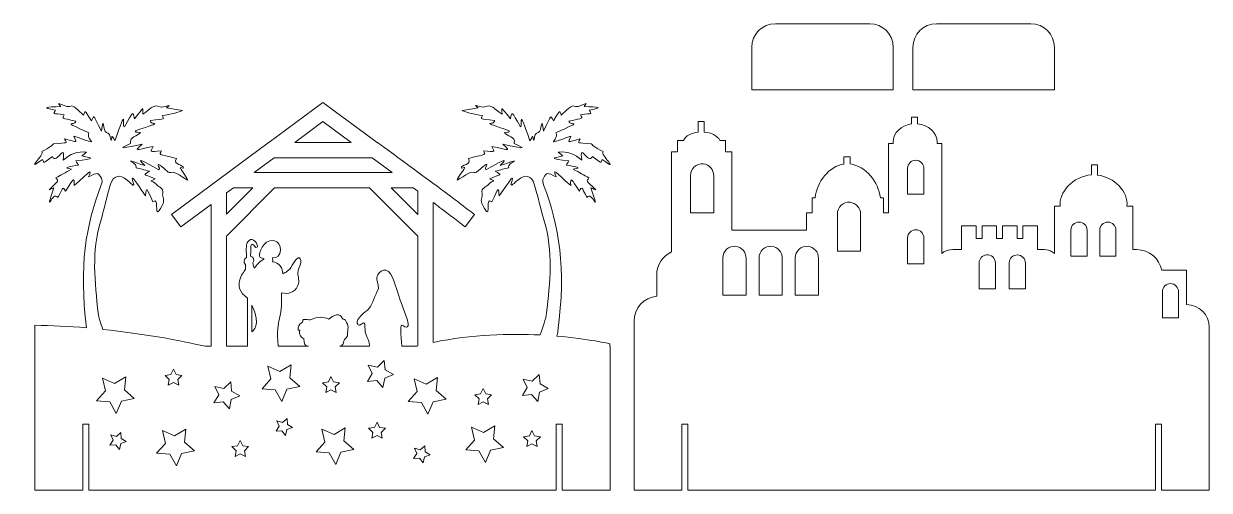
# Model space of a CAD drawing. Header units: inches. Extents: x 1253 to 1881, y -254 to -7.
import ezdxf

# ---------------------------------------------------------------- set-up
doc = ezdxf.new("R2010")
doc.units = ezdxf.units.IN
doc.header["$MEASUREMENT"] = 0
doc.layers.add('_U+0421_U+043B_U+043E_U+0439 1', color=7, linetype='Continuous')

# ---------------------------------------------------------------- blocks, each defined once
blk = doc.blocks.new('block 3')
at = {"layer": '_U+0421_U+043B_U+043E_U+0439 1', "color": 1, "lineweight": 5, "true_color": 0xff0000}
for points, knots in [([(1868.96, -155.72), (1868.96, -155.72), (1868.96, -137.56), (1868.96, -137.56), (1868.96, -137.56), (1855.78, -137.56), (1855.78, -137.56), (1854.61, -131.33), (1849.14, -126.62), (1842.57, -126.62), (1842.57, -126.62), (1840.57, -126.62), (1840.57, -126.62), (1840.57, -126.62), (1840.57, -103.61), (1840.57, -103.61), (1840.57, -103.61), (1837.4, -103.61), (1837.4, -103.61), (1838.26, -95.93), (1830.51, -88.21), (1821.86, -87.15), (1821.86, -87.15), (1821.86, -81.73), (1821.86, -81.73), (1821.86, -81.73), (1818.57, -81.73), (1818.57, -81.73), (1818.57, -81.73), (1818.57, -87.06), (1818.57, -87.06), (1808.71, -87.7), (1801.01, -96.53), (1802.04, -103.61), (1802.04, -103.61), (1799.06, -103.61), (1799.06, -103.61), (1799.06, -103.61), (1799.06, -128.66), (1799.06, -128.66), (1796.09, -126.31), (1793.44, -126.62), (1789.95, -126.62), (1789.95, -126.62), (1789.95, -114.02), (1789.95, -114.02), (1789.95, -114.02), (1782.27, -114.02), (1782.27, -114.02), (1782.27, -114.02), (1782.27, -120.72), (1782.27, -120.72), (1782.27, -120.72), (1779.13, -120.72), (1779.13, -120.72), (1779.13, -120.72), (1779.13, -114.02), (1779.13, -114.02), (1779.13, -114.02), (1771.45, -114.02), (1771.45, -114.02), (1771.45, -114.02), (1771.45, -120.72), (1771.45, -120.72), (1771.45, -120.72), (1768.3, -120.72), (1768.3, -120.72), (1768.3, -120.72), (1768.3, -114.02), (1768.3, -114.02), (1768.3, -114.02), (1760.62, -114.02), (1760.62, -114.02), (1760.62, -114.02), (1760.62, -120.72), (1760.62, -120.72), (1760.62, -120.72), (1757.47, -120.72), (1757.47, -120.72), (1757.47, -120.72), (1757.47, -114.02), (1757.47, -114.02), (1757.47, -114.02), (1749.79, -114.02), (1749.79, -114.02), (1749.79, -114.02), (1749.79, -126.62), (1749.79, -126.62), (1745.05, -126.62), (1742.32, -126.2), (1739.22, -128.62), (1739.22, -128.62), (1739.22, -70.47), (1739.22, -70.47), (1739.22, -70.47), (1736.76, -70.47), (1736.76, -70.47), (1736.77, -70.21), (1736.8, -69.94), (1736.8, -69.67), (1736.8, -64.66), (1732.29, -60.54), (1726.49, -59.98), (1726.49, -59.98), (1726.49, -56.56), (1726.49, -56.56), (1726.49, -56.56), (1723.2, -56.56), (1723.2, -56.56), (1723.2, -56.56), (1723.2, -60.05), (1723.2, -60.05), (1717.69, -60.83), (1713.5, -64.84), (1713.5, -69.67), (1713.5, -69.94), (1713.52, -70.21), (1713.55, -70.47), (1713.55, -70.47), (1711.1, -70.47), (1711.1, -70.47), (1711.1, -70.47), (1711.1, -107.1), (1711.1, -107.1), (1711.1, -107.1), (1708.31, -107.1), (1708.31, -107.1), (1708.31, -107.1), (1708.31, -99.18), (1708.31, -99.18), (1708.31, -99.18), (1706.72, -99.18), (1706.72, -99.18), (1705.86, -91.01), (1699.06, -82.27), (1690.75, -81.3), (1690.75, -81.3), (1690.75, -77.49), (1690.75, -77.49), (1690.75, -77.49), (1687.45, -77.49), (1687.45, -77.49), (1687.45, -77.49), (1687.45, -81.34), (1687.45, -81.34), (1679.3, -82.46), (1672.97, -91.1), (1672.17, -99.18), (1672.17, -99.18), (1670.58, -99.18), (1670.58, -99.18), (1670.58, -99.18), (1670.58, -107.1), (1670.58, -107.1), (1670.58, -107.1), (1667.58, -107.1), (1667.58, -107.1), (1667.58, -107.1), (1667.58, -116.35), (1667.58, -116.35), (1667.58, -116.35), (1627.97, -116.35), (1627.97, -116.35), (1627.97, -116.35), (1627.97, -74.84), (1627.97, -74.84), (1627.97, -74.84), (1624.73, -74.84), (1624.73, -74.84), (1624.73, -74.84), (1624.73, -68.81), (1624.73, -68.81), (1624.73, -68.81), (1621.64, -68.81), (1621.64, -68.81), (1620.37, -66.17), (1617.02, -64.7), (1613.43, -64.39), (1613.43, -64.39), (1613.43, -58.86), (1613.43, -58.86), (1613.43, -58.86), (1610.14, -58.86), (1610.14, -58.86), (1610.14, -58.86), (1610.14, -64.44), (1610.14, -64.44), (1606.7, -64.82), (1603.56, -66.27), (1602.35, -68.81), (1602.35, -68.81), (1599.25, -68.81), (1599.25, -68.81), (1599.25, -68.81), (1599.25, -74.84), (1599.25, -74.84), (1599.25, -74.84), (1596.01, -74.84), (1596.01, -74.84), (1596.01, -74.84), (1596.01, -127.87), (1596.01, -127.87), (1591.42, -130), (1588.23, -134.65), (1588.23, -140.04), (1588.23, -140.04), (1588.23, -151.21), (1588.23, -151.21), (1581.48, -151.92), (1576.21, -157.63), (1576.21, -164.56), (1576.21, -164.56), (1576.21, -177.8), (1576.21, -177.8), (1576.21, -177.8), (1576.21, -182.18), (1576.21, -182.18), (1576.21, -182.18), (1576.21, -254), (1576.21, -254), (1581.24, -254), (1590.06, -254), (1601.61, -254), (1601.61, -254), (1601.61, -219), (1601.61, -219), (1601.61, -219), (1604.79, -219), (1604.79, -219), (1604.79, -219), (1604.79, -254), (1604.79, -254), (1665.2, -254), (1792.16, -254), (1852.44, -254), (1852.44, -254), (1852.44, -219), (1852.44, -219), (1852.44, -219), (1855.61, -219), (1855.61, -219), (1855.61, -219), (1855.61, -254), (1855.61, -254), (1867.21, -254), (1876.04, -254), (1881.01, -254), (1881.01, -252.85), (1881.01, -170.2), (1881.01, -167.75), (1881.01, -161.11), (1875.61, -155.72), (1868.96, -155.72)], [0, 0, 0, 0, 1, 1, 1, 2, 2, 2, 3, 3, 3, 4, 4, 4, 5, 5, 5, 6, 6, 6, 7, 7, 7, 8, 8, 8, 9, 9, 9, 10, 10, 10, 11, 11, 11, 12, 12, 12, 13, 13, 13, 14, 14, 14, 15, 15, 15, 16, 16, 16, 17, 17, 17, 18, 18, 18, 19, 19, 19, 20, 20, 20, 21, 21, 21, 22, 22, 22, 23, 23, 23, 24, 24, 24, 25, 25, 25, 26, 26, 26, 27, 27, 27, 28, 28, 28, 29, 29, 29, 30, 30, 30, 31, 31, 31, 32, 32, 32, 33, 33, 33, 34, 34, 34, 35, 35, 35, 36, 36, 36, 37, 37, 37, 38, 38, 38, 39, 39, 39, 40, 40, 40, 41, 41, 41, 42, 42, 42, 43, 43, 43, 44, 44, 44, 45, 45, 45, 46, 46, 46, 47, 47, 47, 48, 48, 48, 49, 49, 49, 50, 50, 50, 51, 51, 51, 52, 52, 52, 53, 53, 53, 54, 54, 54, 55, 55, 55, 56, 56, 56, 57, 57, 57, 58, 58, 58, 59, 59, 59, 60, 60, 60, 61, 61, 61, 62, 62, 62, 63, 63, 63, 64, 64, 64, 65, 65, 65, 66, 66, 66, 67, 67, 67, 68, 68, 68, 69, 69, 69, 70, 70, 70, 71, 71, 71, 72, 72, 72, 73, 73, 73, 74, 74, 74, 75, 75, 75, 76, 76, 76, 77, 77, 77, 78, 78, 78, 79, 79, 79, 80, 80, 80, 81, 81, 81, 82, 82, 82, 83, 83, 83, 84, 84, 84, 84]), ([(1618.45, -107.1), (1618.45, -107.1), (1606.13, -107.1), (1606.13, -107.1), (1606.13, -107.1), (1606.13, -87.35), (1606.13, -87.35), (1606.13, -83.77), (1609.23, -80.88), (1612.89, -81.23), (1616.08, -81.54), (1618.45, -84.34), (1618.45, -87.54), (1618.45, -87.54), (1618.45, -107.1), (1618.45, -107.1)], [0, 0, 0, 0, 1, 1, 1, 2, 2, 2, 3, 3, 3, 4, 4, 4, 5, 5, 5, 5]), ([(1729.77, -97.33), (1729.77, -97.33), (1721.2, -97.33), (1721.2, -97.33), (1721.2, -97.33), (1721.2, -83.57), (1721.2, -83.57), (1721.2, -81.19), (1723.14, -79.26), (1725.54, -79.29), (1727.9, -79.31), (1729.77, -81.33), (1729.77, -83.69), (1729.77, -83.69), (1729.77, -97.33), (1729.77, -97.33)], [0, 0, 0, 0, 1, 1, 1, 2, 2, 2, 3, 3, 3, 4, 4, 4, 5, 5, 5, 5]), ([(1696.26, -127.42), (1696.26, -127.42), (1683.94, -127.42), (1683.94, -127.42), (1683.94, -127.42), (1683.94, -107.67), (1683.94, -107.67), (1683.94, -104.09), (1687.05, -101.2), (1690.7, -101.55), (1693.89, -101.86), (1696.26, -104.66), (1696.26, -107.86), (1696.26, -107.86), (1696.26, -127.42), (1696.26, -127.42)], [0, 0, 0, 0, 1, 1, 1, 2, 2, 2, 3, 3, 3, 4, 4, 4, 5, 5, 5, 5]), ([(1816.28, -130.07), (1816.28, -130.07), (1807.69, -130.07), (1807.69, -130.07), (1807.69, -130.07), (1807.69, -116.31), (1807.69, -116.31), (1807.69, -113.94), (1809.62, -112.03), (1811.98, -112.03), (1814.35, -112.03), (1816.28, -113.94), (1816.28, -116.31), (1816.28, -116.31), (1816.28, -130.07), (1816.28, -130.07)], [0, 0, 0, 0, 1, 1, 1, 2, 2, 2, 3, 3, 3, 4, 4, 4, 5, 5, 5, 5]), ([(1831.54, -130.07), (1831.54, -130.07), (1822.96, -130.07), (1822.96, -130.07), (1822.96, -130.07), (1822.96, -116.31), (1822.96, -116.31), (1822.96, -113.94), (1824.89, -112.03), (1827.25, -112.03), (1829.61, -112.03), (1831.54, -113.94), (1831.54, -116.31), (1831.54, -116.31), (1831.54, -130.07), (1831.54, -130.07)], [0, 0, 0, 0, 1, 1, 1, 2, 2, 2, 3, 3, 3, 4, 4, 4, 5, 5, 5, 5]), ([(1729.77, -134.14), (1729.77, -134.14), (1721.2, -134.14), (1721.2, -134.14), (1721.2, -134.14), (1721.2, -120.37), (1721.2, -120.37), (1721.2, -117.99), (1723.14, -116.07), (1725.54, -116.1), (1727.91, -116.13), (1729.77, -118.14), (1729.77, -120.5), (1729.77, -120.5), (1729.77, -134.14), (1729.77, -134.14)], [0, 0, 0, 0, 1, 1, 1, 2, 2, 2, 3, 3, 3, 4, 4, 4, 5, 5, 5, 5]), ([(1635.59, -150.73), (1635.59, -150.73), (1623.28, -150.73), (1623.28, -150.73), (1623.28, -150.73), (1623.28, -130.99), (1623.28, -130.99), (1623.28, -127.4), (1626.38, -124.52), (1630.04, -124.87), (1633.23, -125.18), (1635.59, -127.98), (1635.59, -131.18), (1635.59, -131.18), (1635.59, -150.73), (1635.59, -150.73)], [0, 0, 0, 0, 1, 1, 1, 2, 2, 2, 3, 3, 3, 4, 4, 4, 5, 5, 5, 5]), ([(1654.78, -150.73), (1654.78, -150.73), (1642.46, -150.73), (1642.46, -150.73), (1642.46, -150.73), (1642.46, -130.99), (1642.46, -130.99), (1642.46, -127.4), (1645.57, -124.52), (1649.23, -124.87), (1652.41, -125.18), (1654.78, -127.98), (1654.78, -131.18), (1654.78, -131.18), (1654.78, -150.73), (1654.78, -150.73)], [0, 0, 0, 0, 1, 1, 1, 2, 2, 2, 3, 3, 3, 4, 4, 4, 5, 5, 5, 5]), ([(1673.96, -150.73), (1673.96, -150.73), (1661.65, -150.73), (1661.65, -150.73), (1661.65, -150.73), (1661.65, -130.99), (1661.65, -130.99), (1661.65, -127.4), (1664.75, -124.52), (1668.41, -124.87), (1671.6, -125.18), (1673.96, -127.98), (1673.96, -131.18), (1673.96, -131.18), (1673.96, -150.73), (1673.96, -150.73)], [0, 0, 0, 0, 1, 1, 1, 2, 2, 2, 3, 3, 3, 4, 4, 4, 5, 5, 5, 5]), ([(1767.67, -147.43), (1767.67, -147.43), (1759.09, -147.43), (1759.09, -147.43), (1759.09, -147.43), (1759.09, -133.81), (1759.09, -133.81), (1759.09, -131.58), (1760.74, -129.63), (1762.96, -129.41), (1765.51, -129.17), (1767.67, -131.18), (1767.67, -133.68), (1767.67, -133.68), (1767.67, -147.43), (1767.67, -147.43)], [0, 0, 0, 0, 1, 1, 1, 2, 2, 2, 3, 3, 3, 4, 4, 4, 5, 5, 5, 5]), ([(1783.59, -147.43), (1783.59, -147.43), (1775.03, -147.43), (1775.03, -147.43), (1775.03, -147.43), (1775.03, -133.68), (1775.03, -133.68), (1775.03, -131.3), (1776.97, -129.37), (1779.37, -129.39), (1781.73, -129.42), (1783.59, -131.44), (1783.59, -133.8), (1783.59, -133.8), (1783.59, -147.43), (1783.59, -147.43)], [0, 0, 0, 0, 1, 1, 1, 2, 2, 2, 3, 3, 3, 4, 4, 4, 5, 5, 5, 5]), ([(1864.73, -162.67), (1864.73, -162.67), (1856.17, -162.67), (1856.17, -162.67), (1856.17, -162.67), (1856.17, -148.91), (1856.17, -148.91), (1856.17, -146.54), (1858.11, -144.6), (1860.51, -144.63), (1862.87, -144.65), (1864.73, -146.67), (1864.73, -149.03), (1864.73, -149.03), (1864.73, -162.67), (1864.73, -162.67)], [0, 0, 0, 0, 1, 1, 1, 2, 2, 2, 3, 3, 3, 4, 4, 4, 5, 5, 5, 5])]:
    blk.add_open_spline(points, degree=3, knots=knots, dxfattribs=at)
blk = doc.blocks.new('block 2')
at = {"layer": '_U+0421_U+043B_U+043E_U+0439 1'}
blk.add_blockref('block 3', (0, 0), dxfattribs=at)
blk = doc.blocks.new('block 5')
at = {"layer": '_U+0421_U+043B_U+043E_U+0439 1', "color": 1, "lineweight": 5, "true_color": 0xff0000}
for points in [[(1411.42, -58.83), (1426.42, -69.84), (1396.53, -69.84), (1411.42, -58.83)], [(1385.49, -78.01), (1437.54, -78.01), (1448.11, -85.78), (1374.99, -85.78), (1385.49, -78.01)], [(1360.31, -96.64), (1363.96, -93.94), (1374.24, -93.94), (1360.31, -107.87), (1360.31, -96.64)], [(1461.6, -95.69), (1461.6, -108), (1447.55, -93.94), (1459.23, -93.94), (1461.6, -95.69)], [(1392.27, -200.5), (1389.55, -206.95), (1386.08, -200.87), (1379.11, -200.28), (1383.82, -195.1), (1382.22, -188.29), (1388.6, -191.16), (1394.59, -187.54), (1393.82, -194.5), (1399.12, -199.08), (1392.27, -200.5)], [(1444.14, -194.73), (1443.2, -199.61), (1439.9, -195.9), (1434.96, -196.51), (1437.48, -192.22), (1435.37, -187.72), (1440.22, -188.79), (1443.85, -185.4), (1444.34, -190.34), (1448.69, -192.74), (1444.14, -194.73)], [(1304.61, -206.85), (1301.89, -213.3), (1298.43, -207.22), (1291.45, -206.63), (1296.16, -201.45), (1294.56, -194.64), (1300.95, -197.51), (1306.93, -193.89), (1306.17, -200.85), (1311.46, -205.43), (1304.61, -206.85)], [(1330.85, -192.72), (1332.23, -189.93), (1333.61, -192.72), (1336.69, -193.17), (1334.46, -195.34), (1334.99, -198.42), (1332.23, -196.97), (1329.47, -198.42), (1330, -195.34), (1327.77, -193.17), (1330.85, -192.72)], [(1418.41, -202.3), (1415.65, -200.85), (1412.9, -202.3), (1413.42, -199.23), (1411.19, -197.05), (1414.28, -196.6), (1415.65, -193.81), (1417.03, -196.6), (1420.12, -197.05), (1417.89, -199.23), (1418.41, -202.3)], [(1469.76, -207.2), (1467.05, -213.65), (1463.58, -207.57), (1456.6, -206.98), (1461.31, -201.8), (1459.72, -194.99), (1466.1, -197.87), (1472.09, -194.24), (1471.32, -201.2), (1476.62, -205.78), (1469.76, -207.2)], [(1526.22, -202.14), (1525.28, -207.02), (1521.98, -203.31), (1517.05, -203.92), (1519.56, -199.63), (1517.45, -195.13), (1522.31, -196.2), (1525.94, -192.8), (1526.42, -197.75), (1530.77, -200.15), (1526.22, -202.14)], [(1361.89, -210.9), (1358.59, -207.19), (1353.66, -207.8), (1356.17, -203.51), (1354.06, -199.01), (1358.92, -200.08), (1362.55, -196.68), (1363.03, -201.63), (1367.38, -204.03), (1362.83, -206.02), (1361.89, -210.9)], [(1494.95, -202.95), (1496.33, -200.16), (1497.71, -202.95), (1500.79, -203.4), (1498.56, -205.58), (1499.08, -208.65), (1496.33, -207.2), (1493.57, -208.65), (1494.1, -205.58), (1491.86, -203.4), (1494.95, -202.95)], [(1392.32, -221.9), (1391.6, -224.93), (1389.63, -222.52), (1386.53, -222.77), (1388.22, -220.15), (1387.02, -217.28), (1390.03, -218.07), (1392.39, -216.04), (1392.57, -219.15), (1395.23, -220.78), (1392.32, -221.9)], [(1442.82, -226.41), (1440.06, -224.96), (1437.31, -226.41), (1437.83, -223.34), (1435.6, -221.17), (1438.68, -220.72), (1440.06, -217.92), (1441.44, -220.72), (1444.53, -221.17), (1442.29, -223.34), (1442.82, -226.41)], [(1304.31, -229.31), (1303.59, -232.34), (1301.62, -229.93), (1298.52, -230.18), (1300.21, -227.56), (1299.01, -224.68), (1302.02, -225.48), (1304.38, -223.45), (1304.56, -226.56), (1307.22, -228.18), (1304.31, -229.31)], [(1336.44, -234.6), (1333.73, -241.05), (1330.26, -234.97), (1323.28, -234.38), (1327.99, -229.2), (1326.4, -222.39), (1332.78, -225.27), (1338.77, -221.64), (1338, -228.6), (1343.3, -233.18), (1336.44, -234.6)], [(1420.92, -233.89), (1418.21, -240.34), (1414.74, -234.26), (1407.76, -233.67), (1412.47, -228.5), (1410.88, -221.68), (1417.26, -224.56), (1423.25, -220.94), (1422.48, -227.89), (1427.78, -232.47), (1420.92, -233.89)], [(1500.18, -232.83), (1497.47, -239.29), (1494, -233.21), (1487.02, -232.62), (1491.73, -227.44), (1490.14, -220.62), (1496.52, -223.5), (1502.51, -219.88), (1501.74, -226.84), (1507.04, -231.41), (1500.18, -232.83)], [(1524.88, -230.87), (1522.13, -229.42), (1519.37, -230.87), (1519.9, -227.8), (1517.66, -225.63), (1520.75, -225.18), (1522.13, -222.39), (1523.51, -225.18), (1526.59, -225.63), (1524.36, -227.8), (1524.88, -230.87)], [(1370.31, -236.17), (1367.56, -234.72), (1364.8, -236.17), (1365.33, -233.1), (1363.09, -230.92), (1366.18, -230.47), (1367.56, -227.68), (1368.94, -230.47), (1372.02, -230.92), (1369.79, -233.1), (1370.31, -236.17)], [(1465.23, -236.37), (1464.51, -239.4), (1462.54, -236.98), (1459.44, -237.23), (1461.13, -234.62), (1459.93, -231.74), (1462.94, -232.54), (1465.31, -230.51), (1465.48, -233.62), (1468.14, -235.24), (1465.23, -236.37)]]:
    blk.add_lwpolyline(points, dxfattribs=at)
for points, knots in [([(1563.51, -177.8), (1563.51, -177.8), (1563.44, -177.8), (1563.44, -177.8), (1563.44, -177.8), (1563.44, -176.43), (1563.44, -176.43), (1563.13, -176.46), (1552.22, -173.83), (1535.3, -172.38), (1535.55, -171.64), (1535.75, -170.79), (1535.87, -169.81), (1540.33, -136.02), (1536.65, -114.34), (1528.29, -92.34), (1527.89, -91.27), (1527.67, -89.68), (1528.17, -88.79), (1529.94, -85.64), (1530.25, -85.7), (1535, -88.09), (1532.95, -83.38), (1534.17, -85.01), (1542.66, -92.76), (1542.51, -87.58), (1543.06, -89.37), (1547.25, -95.64), (1548.87, -93.33), (1548.08, -92.99), (1551.28, -99.05), (1553.69, -94.81), (1558.73, -110.01), (1553.37, -94), (1553.93, -94.2), (1554.48, -94.39), (1555.94, -94.9), (1550.4, -89.46), (1550.93, -90.64), (1552.3, -88.67), (1549.79, -87.25), (1547.32, -85.86), (1544.04, -84.01), (1549.66, -83.3), (1544.45, -82.55), (1540.4, -81.87), (1540.8, -81.18), (1541.16, -80.57), (1541.71, -79.61), (1531.46, -78.32), (1532.43, -78.43), (1538.57, -77.01), (1537.8, -76.4), (1537.12, -75.85), (1536.07, -75.01), (1540.95, -74.48), (1544.69, -75.92), (1548.55, -79.31), (1546.97, -69.07), (1552.07, -82.02), (1554.14, -77.28), (1559.36, -81.14), (1558.34, -81.04), (1559.36, -78.85), (1569.37, -86.17), (1557.87, -76.06), (1559.82, -74.7), (1555.59, -72.87), (1553.58, -70.68), (1553.58, -70.68), (1545.79, -69.67), (1546.25, -70.98), (1547.67, -68), (1540.37, -69.82), (1541.28, -70.27), (1542.77, -66.58), (1526.64, -72.09), (1536.89, -68.98), (1534.87, -64.81), (1550.06, -57.77), (1542.41, -61.6), (1541.75, -58.58), (1549.83, -56.78), (1548.84, -57.6), (1547.92, -55.25), (1554.41, -54.4), (1553.75, -55.08), (1552.47, -52.73), (1560.71, -51.24), (1557.15, -51.3), (1549.78, -50.82), (1553.35, -46.62), (1546.84, -52.35), (1543.94, -50.6), (1543.05, -50.06), (1538.16, -55.02), (1537.63, -55.54), (1536.71, -52.68), (1537.51, -52.35), (1533.49, -58.37), (1531.74, -55.44), (1532.83, -54.7), (1528.2, -63.96), (1527.02, -54.57), (1527.48, -64.14), (1525.56, -64.69), (1523.1, -65.39), (1523.88, -67.14), (1523.05, -68.8), (1522.37, -66.11), (1522.87, -66.1), (1521.07, -69), (1514.17, -49.19), (1517.54, -61.18), (1516.05, -61.64), (1511.18, -53.15), (1511.6, -53.33), (1510.73, -57.37), (1505.3, -50.67), (1506.19, -50.94), (1506.32, -54.88), (1501.69, -52.07), (1500.74, -49.41), (1497.05, -51.09), (1495.49, -51.81), (1489.58, -48.65), (1493.7, -51.51), (1490.88, -52), (1488.39, -52.43), (1485.19, -52.99), (1485.4, -53.12), (1492.29, -55.5), (1495.93, -55.6), (1495.07, -57.94), (1494.04, -57.24), (1502.27, -58.25), (1502.49, -61.41), (1493.06, -57.89), (1510.14, -63.66), (1509.96, -64.57), (1510.4, -64.37), (1507.52, -64.55), (1508.81, -66.97), (1513.62, -66.46), (1512.74, -70.53), (1521.26, -74.02), (1515.42, -72.71), (1506.65, -70.81), (1507.7, -71.8), (1508.45, -72.5), (1509.2, -73.2), (1508.86, -73.93), (1509.89, -73.93), (1500.83, -71.97), (1502.32, -75.33), (1503.16, -74.7), (1496.39, -74.39), (1497.55, -76.64), (1498.62, -75.81), (1488.43, -78.32), (1490.77, -82.12), (1484.09, -81.52), (1484.76, -83.44), (1487.39, -83.11), (1487.11, -82.26), (1482.7, -89.18), (1480.92, -91.96), (1488.83, -84.54), (1491.46, -85.72), (1491.92, -85.92), (1492.44, -85.88), (1492.82, -85.56), (1498.81, -80.39), (1498.92, -80.51), (1497.48, -83.59), (1497.29, -83.99), (1497.72, -84.39), (1498.1, -84.18), (1504.78, -80.54), (1510.88, -76.86), (1505.28, -82.1), (1519.58, -77.42), (1508.62, -80.58), (1509.84, -83.27), (1507.73, -83.81), (1505.58, -84.37), (1502.69, -85.12), (1506.16, -87.27), (1506.61, -86.33), (1499.64, -89.19), (1503.56, -90.85), (1501.35, -89.63), (1499.27, -91.99), (1497.93, -93.5), (1495.06, -93.79), (1495.71, -96.96), (1496.1, -98.86), (1494.34, -100.25), (1496.04, -103.27), (1501.42, -112.96), (1496.72, -98.07), (1500.92, -101.33), (1504.4, -93.57), (1504.35, -93.36), (1504.82, -98.23), (1510.71, -89.67), (1513.33, -85.04), (1511.02, -92.23), (1511.67, -92.66), (1511.04, -92.87), (1514.63, -89.8), (1518.43, -86.55), (1521.9, -87.29), (1523.36, -92.05), (1525.3, -98.4), (1526.62, -104.95), (1528.57, -111.3), (1533.55, -127.54), (1531.73, -143.93), (1529.88, -160.3), (1529.58, -162.93), (1527.79, -167.97), (1526.44, -171.78), (1510.42, -170.98), (1490.59, -171.5), (1469.77, -175.74), (1469.77, -175.74), (1469.77, -101.68), (1469.77, -101.68), (1471.76, -103.14), (1469.24, -101.24), (1486.74, -114.52), (1486.74, -114.52), (1491.68, -108.02), (1491.68, -108.02), (1472.23, -93.25), (1483.4, -101.56), (1440.35, -69.94), (1440.35, -69.94), (1440.35, -69.84), (1440.35, -69.84), (1440.35, -69.84), (1440.21, -69.84), (1440.21, -69.84), (1440.21, -69.84), (1411.4, -48.68), (1411.4, -48.68), (1411.4, -48.68), (1382.8, -69.84), (1382.8, -69.84), (1382.8, -69.84), (1382.45, -69.84), (1382.45, -69.84), (1382.45, -69.84), (1382.45, -70.1), (1382.45, -70.1), (1382.45, -70.1), (1331.24, -107.99), (1331.24, -107.99), (1331.24, -107.99), (1336.1, -114.55), (1336.1, -114.55), (1336.1, -114.55), (1352.15, -102.68), (1352.15, -102.68), (1352.15, -102.68), (1352.15, -177.8), (1352.15, -177.8), (1352.15, -177.8), (1349.07, -177.8), (1349.07, -177.8), (1335.17, -174.58), (1316.64, -171.17), (1294.74, -168.82), (1293.65, -165.65), (1292.57, -162.29), (1292.34, -160.3), (1290.5, -143.93), (1288.67, -127.54), (1293.65, -111.3), (1295.6, -104.95), (1296.92, -98.4), (1298.86, -92.05), (1300.33, -87.29), (1303.79, -86.55), (1307.59, -89.8), (1311.18, -92.87), (1310.55, -92.66), (1311.2, -92.23), (1308.89, -85.04), (1311.51, -89.67), (1317.4, -98.23), (1317.88, -93.36), (1317.82, -93.57), (1321.3, -101.33), (1325.5, -98.07), (1320.8, -112.96), (1326.18, -103.27), (1327.88, -100.25), (1326.12, -98.86), (1326.51, -96.96), (1327.16, -93.79), (1324.29, -93.5), (1322.95, -91.99), (1320.87, -89.63), (1318.67, -90.85), (1322.58, -89.19), (1315.61, -86.33), (1316.06, -87.27), (1319.54, -85.12), (1316.64, -84.37), (1314.49, -83.81), (1312.38, -83.27), (1313.6, -80.58), (1302.64, -77.42), (1316.94, -82.1), (1311.34, -76.86), (1317.44, -80.54), (1324.12, -84.18), (1324.5, -84.39), (1324.93, -83.99), (1324.74, -83.59), (1323.3, -80.51), (1323.41, -80.39), (1329.41, -85.56), (1329.78, -85.88), (1330.31, -85.92), (1330.76, -85.72), (1333.4, -84.54), (1341.3, -91.96), (1339.52, -89.18), (1335.11, -82.26), (1334.84, -83.11), (1337.46, -83.44), (1338.14, -81.52), (1331.46, -82.12), (1333.79, -78.32), (1323.6, -75.81), (1324.67, -76.64), (1325.83, -74.39), (1319.07, -74.7), (1319.9, -75.33), (1321.4, -71.97), (1312.33, -73.93), (1313.36, -73.93), (1313.02, -73.2), (1313.77, -72.5), (1314.52, -71.8), (1315.58, -70.81), (1306.8, -72.71), (1300.97, -74.02), (1309.48, -70.53), (1308.6, -66.46), (1313.41, -66.97), (1314.7, -64.55), (1311.82, -64.37), (1312.26, -64.57), (1312.09, -63.66), (1329.16, -57.89), (1319.74, -61.41), (1319.95, -58.25), (1328.19, -57.24), (1327.15, -57.94), (1326.3, -55.6), (1329.93, -55.5), (1336.82, -53.12), (1337.03, -52.99), (1333.83, -52.43), (1331.34, -52), (1328.52, -51.51), (1332.65, -48.65), (1326.73, -51.81), (1325.17, -51.09), (1321.48, -49.41), (1320.53, -52.07), (1315.9, -54.88), (1316.03, -50.94), (1316.92, -50.67), (1311.49, -57.37), (1310.62, -53.33), (1311.04, -53.15), (1306.17, -61.64), (1304.68, -61.18), (1308.05, -49.19), (1301.15, -69), (1299.36, -66.1), (1299.85, -66.11), (1299.17, -68.8), (1298.34, -67.14), (1299.12, -65.39), (1296.66, -64.69), (1294.74, -64.14), (1295.2, -54.57), (1294.03, -63.96), (1289.4, -54.7), (1290.48, -55.44), (1288.73, -58.37), (1284.71, -52.35), (1285.51, -52.68), (1284.59, -55.54), (1284.06, -55.02), (1279.17, -50.06), (1278.28, -50.6), (1275.38, -52.35), (1268.87, -46.62), (1272.44, -50.82), (1265.08, -51.3), (1261.51, -51.24), (1269.76, -52.73), (1268.47, -55.08), (1267.81, -54.4), (1274.3, -55.25), (1273.38, -57.6), (1272.39, -56.78), (1280.48, -58.58), (1279.81, -61.6), (1272.17, -57.77), (1287.35, -64.81), (1285.33, -68.98), (1295.58, -72.09), (1279.45, -66.58), (1280.94, -70.27), (1281.85, -69.82), (1274.55, -68), (1275.97, -70.98), (1276.43, -69.67), (1268.64, -70.68), (1268.64, -70.68), (1266.63, -72.87), (1262.41, -74.7), (1264.35, -76.06), (1252.85, -86.17), (1262.86, -78.85), (1263.88, -81.04), (1262.86, -81.14), (1268.09, -77.28), (1270.15, -82.02), (1275.26, -69.07), (1273.67, -79.31), (1277.53, -75.92), (1281.28, -74.48), (1286.15, -75.01), (1285.1, -75.85), (1284.42, -76.4), (1283.66, -77.01), (1289.79, -78.43), (1290.77, -78.32), (1280.51, -79.61), (1281.07, -80.57), (1281.42, -81.18), (1281.82, -81.87), (1277.78, -82.55), (1272.57, -83.3), (1278.18, -84.01), (1274.9, -85.86), (1272.43, -87.25), (1269.92, -88.67), (1271.29, -90.64), (1271.82, -89.46), (1266.28, -94.9), (1267.74, -94.39), (1268.29, -94.2), (1268.86, -94), (1263.49, -110.01), (1268.53, -94.81), (1270.95, -99.05), (1274.14, -92.99), (1273.35, -93.33), (1274.97, -95.64), (1279.16, -89.37), (1279.72, -87.58), (1279.56, -92.76), (1288.05, -85.01), (1289.27, -83.38), (1287.22, -88.09), (1291.97, -85.7), (1292.29, -85.64), (1294.05, -88.79), (1294.55, -89.68), (1294.34, -91.27), (1293.93, -92.34), (1285.72, -113.94), (1282.03, -135.24), (1286.12, -168), (1276.73, -167.2), (1267.58, -166.77), (1258.71, -166.66), (1258.71, -166.66), (1258.71, -177.8), (1258.71, -177.8), (1258.71, -177.8), (1258.71, -246.11), (1258.71, -246.11), (1258.71, -246.11), (1258.71, -254), (1258.71, -254), (1263.74, -254), (1272.56, -254), (1284.11, -254), (1284.11, -254), (1284.11, -219), (1284.11, -219), (1284.11, -219), (1287.29, -219), (1287.29, -219), (1287.29, -219), (1287.29, -254), (1287.29, -254), (1347.7, -254), (1474.66, -254), (1534.94, -254), (1534.94, -254), (1534.94, -219), (1534.94, -219), (1534.94, -219), (1538.11, -219), (1538.11, -219), (1538.11, -219), (1538.11, -254), (1538.11, -254), (1549.71, -254), (1558.54, -254), (1563.51, -254), (1563.51, -254), (1563.51, -223.31), (1563.51, -223.31), (1563.51, -223.31), (1563.54, -223.31), (1563.54, -223.31), (1563.5, -207.65), (1563.51, -216.94), (1563.51, -177.8)], [0, 0, 0, 0, 1, 1, 1, 2, 2, 2, 3, 3, 3, 4, 4, 4, 5, 5, 5, 6, 6, 6, 7, 7, 7, 8, 8, 8, 9, 9, 9, 10, 10, 10, 11, 11, 11, 12, 12, 12, 13, 13, 13, 14, 14, 14, 15, 15, 15, 16, 16, 16, 17, 17, 17, 18, 18, 18, 19, 19, 19, 20, 20, 20, 21, 21, 21, 22, 22, 22, 23, 23, 23, 24, 24, 24, 25, 25, 25, 26, 26, 26, 27, 27, 27, 28, 28, 28, 29, 29, 29, 30, 30, 30, 31, 31, 31, 32, 32, 32, 33, 33, 33, 34, 34, 34, 35, 35, 35, 36, 36, 36, 37, 37, 37, 38, 38, 38, 39, 39, 39, 40, 40, 40, 41, 41, 41, 42, 42, 42, 43, 43, 43, 44, 44, 44, 45, 45, 45, 46, 46, 46, 47, 47, 47, 48, 48, 48, 49, 49, 49, 50, 50, 50, 51, 51, 51, 52, 52, 52, 53, 53, 53, 54, 54, 54, 55, 55, 55, 56, 56, 56, 57, 57, 57, 58, 58, 58, 59, 59, 59, 60, 60, 60, 61, 61, 61, 62, 62, 62, 63, 63, 63, 64, 64, 64, 65, 65, 65, 66, 66, 66, 67, 67, 67, 68, 68, 68, 69, 69, 69, 70, 70, 70, 71, 71, 71, 72, 72, 72, 73, 73, 73, 74, 74, 74, 75, 75, 75, 76, 76, 76, 77, 77, 77, 78, 78, 78, 79, 79, 79, 80, 80, 80, 81, 81, 81, 82, 82, 82, 83, 83, 83, 84, 84, 84, 85, 85, 85, 86, 86, 86, 87, 87, 87, 88, 88, 88, 89, 89, 89, 90, 90, 90, 91, 91, 91, 92, 92, 92, 93, 93, 93, 94, 94, 94, 95, 95, 95, 96, 96, 96, 97, 97, 97, 98, 98, 98, 99, 99, 99, 100, 100, 100, 101, 101, 101, 102, 102, 102, 103, 103, 103, 104, 104, 104, 105, 105, 105, 106, 106, 106, 107, 107, 107, 108, 108, 108, 109, 109, 109, 110, 110, 110, 111, 111, 111, 112, 112, 112, 113, 113, 113, 114, 114, 114, 115, 115, 115, 116, 116, 116, 117, 117, 117, 118, 118, 118, 119, 119, 119, 120, 120, 120, 121, 121, 121, 122, 122, 122, 123, 123, 123, 124, 124, 124, 125, 125, 125, 126, 126, 126, 127, 127, 127, 128, 128, 128, 129, 129, 129, 130, 130, 130, 131, 131, 131, 132, 132, 132, 133, 133, 133, 134, 134, 134, 135, 135, 135, 136, 136, 136, 137, 137, 137, 138, 138, 138, 139, 139, 139, 140, 140, 140, 141, 141, 141, 142, 142, 142, 143, 143, 143, 144, 144, 144, 145, 145, 145, 146, 146, 146, 147, 147, 147, 148, 148, 148, 149, 149, 149, 150, 150, 150, 151, 151, 151, 152, 152, 152, 153, 153, 153, 154, 154, 154, 155, 155, 155, 156, 156, 156, 157, 157, 157, 158, 158, 158, 159, 159, 159, 160, 160, 160, 161, 161, 161, 162, 162, 162, 163, 163, 163, 164, 164, 164, 165, 165, 165, 166, 166, 166, 167, 167, 167, 168, 168, 168, 169, 169, 169, 170, 170, 170, 171, 171, 171, 172, 172, 172, 173, 173, 173, 174, 174, 174, 175, 175, 175, 176, 176, 176, 177, 177, 177, 177]), ([(1454.04, -166.95), (1454.26, -167.15), (1458.92, -170.24), (1455.16, -161.02), (1452.79, -155.21), (1449.88, -145.32), (1448.31, -141.34), (1445.82, -135.08), (1440.65, -137.45), (1439.99, -141.42), (1439.72, -143.05), (1440.58, -144.29), (1440.89, -147.32), (1438.85, -150.76), (1438.09, -155), (1435.46, -158.1), (1434.08, -159.72), (1428.74, -162.91), (1429.61, -165.62), (1429.82, -166.25), (1430.32, -166.74), (1430.95, -166.58), (1432.62, -166.17), (1433.69, -163.08), (1433.72, -169.22), (1433.74, -171.89), (1436.03, -174.43), (1436.03, -177.13), (1436.03, -177.36), (1436.01, -177.58), (1435.99, -177.8), (1435.99, -177.8), (1420.39, -177.8), (1420.39, -177.8), (1421.75, -177.46), (1422.52, -176.63), (1422.47, -174.92), (1422.46, -174.2), (1424.47, -172.8), (1424.41, -172.17), (1424.19, -169.85), (1425.45, -167.51), (1423.93, -165.12), (1423.4, -164.27), (1423.33, -163.46), (1422.14, -163.49), (1422, -163.49), (1421.79, -163.24), (1421.72, -163.08), (1421.11, -161.71), (1420.15, -161.02), (1418.59, -161.2), (1416.97, -161.38), (1415.78, -162.24), (1414.6, -163.46), (1411.56, -161.92), (1408.45, -162.24), (1405.28, -163.64), (1404.44, -164.01), (1403.28, -163.61), (1402.27, -163.63), (1401.56, -163.64), (1400.52, -163.29), (1400.82, -164.74), (1400.85, -164.91), (1400.38, -165.23), (1400.1, -165.41), (1398.74, -166.33), (1398.11, -167.57), (1398.35, -169.27), (1398.64, -169.26), (1398.88, -169.24), (1399.15, -169.22), (1398.53, -171.7), (1399.78, -173.22), (1401.25, -173.81), (1401.4, -176.86), (1401.71, -177.52), (1403.71, -177.8), (1403.71, -177.8), (1387.61, -177.8), (1387.61, -177.8), (1386.38, -161.42), (1390.08, -164.69), (1389.45, -149.55), (1392.99, -150.23), (1396.32, -149.59), (1398.11, -145.66), (1399.16, -143.37), (1398.05, -141.24), (1398.15, -138.88), (1398.26, -136.21), (1400.39, -134.21), (1399.41, -131.47), (1399.25, -131.03), (1398.79, -130.82), (1398.35, -131.05), (1396.75, -131.89), (1395.97, -133.28), (1395.15, -134.84), (1393.28, -138.38), (1391.59, -138.41), (1390.16, -139.52), (1389.85, -137.95), (1389.83, -136.54), (1388.69, -135.17), (1387.67, -133.95), (1386.29, -133.25), (1384.75, -133.03), (1384.77, -132.32), (1384.77, -131.61), (1384.73, -130.9), (1389.8, -131.99), (1390.44, -122.32), (1385.32, -121.87), (1379.34, -121.36), (1377.47, -128.82), (1377.76, -130.11), (1378.02, -131.25), (1379.16, -131.05), (1380.1, -131.28), (1380.1, -131.28), (1380.03, -131.65), (1380.03, -131.65), (1373.9, -135.23), (1375.7, -139.26), (1374.22, -133.7), (1375.41, -132.17), (1374.55, -130.28), (1373.05, -130.17), (1373.14, -126.07), (1373.12, -125.87), (1373.21, -125.16), (1373.37, -122.13), (1375.26, -125.08), (1375.48, -125.18), (1375.87, -125.76), (1376.97, -125.38), (1376.75, -124.57), (1376.09, -122.19), (1373.48, -119.7), (1371.58, -122.58), (1370.78, -123.8), (1370.67, -125.51), (1370.87, -130.76), (1369.52, -131.54), (1369.08, -133.62), (1370.34, -134.48), (1370.3, -135.36), (1370.32, -136.24), (1370.37, -137.12), (1369.11, -139.01), (1362.76, -146), (1371.39, -152.35), (1371.39, -152.35), (1371.39, -177.8), (1371.39, -177.8), (1371.39, -177.8), (1360.31, -177.8), (1360.31, -177.8), (1360.31, -177.8), (1360.31, -119.42), (1360.31, -119.42), (1360.31, -119.42), (1385.79, -93.94), (1385.79, -93.94), (1385.79, -93.94), (1436, -93.94), (1436, -93.94), (1436, -93.94), (1461.6, -119.55), (1461.6, -119.55), (1461.6, -119.55), (1461.6, -177.57), (1461.6, -177.57), (1460.25, -177.88), (1461.61, -177.8), (1453.18, -177.8), (1452.64, -171.91), (1451.87, -164.94), (1454.04, -166.95)], [0, 0, 0, 0, 1, 1, 1, 2, 2, 2, 3, 3, 3, 4, 4, 4, 5, 5, 5, 6, 6, 6, 7, 7, 7, 8, 8, 8, 9, 9, 9, 10, 10, 10, 11, 11, 11, 12, 12, 12, 13, 13, 13, 14, 14, 14, 15, 15, 15, 16, 16, 16, 17, 17, 17, 18, 18, 18, 19, 19, 19, 20, 20, 20, 21, 21, 21, 22, 22, 22, 23, 23, 23, 24, 24, 24, 25, 25, 25, 26, 26, 26, 27, 27, 27, 28, 28, 28, 29, 29, 29, 30, 30, 30, 31, 31, 31, 32, 32, 32, 33, 33, 33, 34, 34, 34, 35, 35, 35, 36, 36, 36, 37, 37, 37, 38, 38, 38, 39, 39, 39, 40, 40, 40, 41, 41, 41, 42, 42, 42, 43, 43, 43, 44, 44, 44, 45, 45, 45, 46, 46, 46, 47, 47, 47, 48, 48, 48, 49, 49, 49, 50, 50, 50, 51, 51, 51, 52, 52, 52, 53, 53, 53, 54, 54, 54, 55, 55, 55, 56, 56, 56, 57, 57, 57, 58, 58, 58, 59, 59, 59, 60, 60, 60, 60]), ([(1373.77, -170.19), (1373.77, -170.19), (1373.77, -156.08), (1373.77, -156.08), (1378.87, -167.06), (1374.24, -169.55), (1373.77, -170.19)], [0, 0, 0, 0, 1, 1, 1, 2, 2, 2, 2])]:
    blk.add_open_spline(points, degree=3, knots=knots, dxfattribs=at)
blk = doc.blocks.new('block 4')
at = {"layer": '_U+0421_U+043B_U+043E_U+0439 1'}
blk.add_blockref('block 5', (0, 0), dxfattribs=at)
blk = doc.blocks.new('block 7')
at = {"layer": '_U+0421_U+043B_U+043E_U+0439 1', "color": 1, "lineweight": 5, "true_color": 0xff0000}
blk.add_open_spline([(1713.58, -19.56), (1713.58, -19.56), (1713.58, -42.06), (1713.58, -42.06), (1713.58, -42.06), (1638.58, -42.06), (1638.58, -42.06), (1638.58, -42.06), (1638.58, -19.56), (1638.58, -19.56), (1638.58, -12.66), (1644.18, -7.06), (1651.09, -7.06), (1651.09, -7.06), (1701.08, -7.06), (1701.08, -7.06), (1707.98, -7.06), (1713.58, -12.66), (1713.58, -19.56)], degree=3, knots=[0, 0, 0, 0, 1, 1, 1, 2, 2, 2, 3, 3, 3, 4, 4, 4, 5, 5, 5, 6, 6, 6, 6], dxfattribs=at)
blk = doc.blocks.new('block 6')
at = {"layer": '_U+0421_U+043B_U+043E_U+0439 1'}
blk.add_blockref('block 7', (0, 0), dxfattribs=at)
blk = doc.blocks.new('block 9')
at = {"layer": '_U+0421_U+043B_U+043E_U+0439 1', "color": 1, "lineweight": 5, "true_color": 0xff0000}
blk.add_open_spline([(1798.95, -19.56), (1798.95, -19.56), (1798.95, -42.06), (1798.95, -42.06), (1798.95, -42.06), (1723.95, -42.06), (1723.95, -42.06), (1723.95, -42.06), (1723.95, -19.56), (1723.95, -19.56), (1723.95, -12.66), (1729.55, -7.06), (1736.46, -7.06), (1736.46, -7.06), (1786.45, -7.06), (1786.45, -7.06), (1793.36, -7.06), (1798.95, -12.66), (1798.95, -19.56)], degree=3, knots=[0, 0, 0, 0, 1, 1, 1, 2, 2, 2, 3, 3, 3, 4, 4, 4, 5, 5, 5, 6, 6, 6, 6], dxfattribs=at)
blk = doc.blocks.new('block 8')
at = {"layer": '_U+0421_U+043B_U+043E_U+0439 1'}
blk.add_blockref('block 9', (0, 0), dxfattribs=at)

msp = doc.modelspace()

# ---------------------------------------------------------------- block references
at = {"layer": '_U+0421_U+043B_U+043E_U+0439 1'}
for name in ['block 6', 'block 8', 'block 4', 'block 2']:
    msp.add_blockref(name, (0, 0), dxfattribs=at)

doc.saveas('drawing.dxf')
